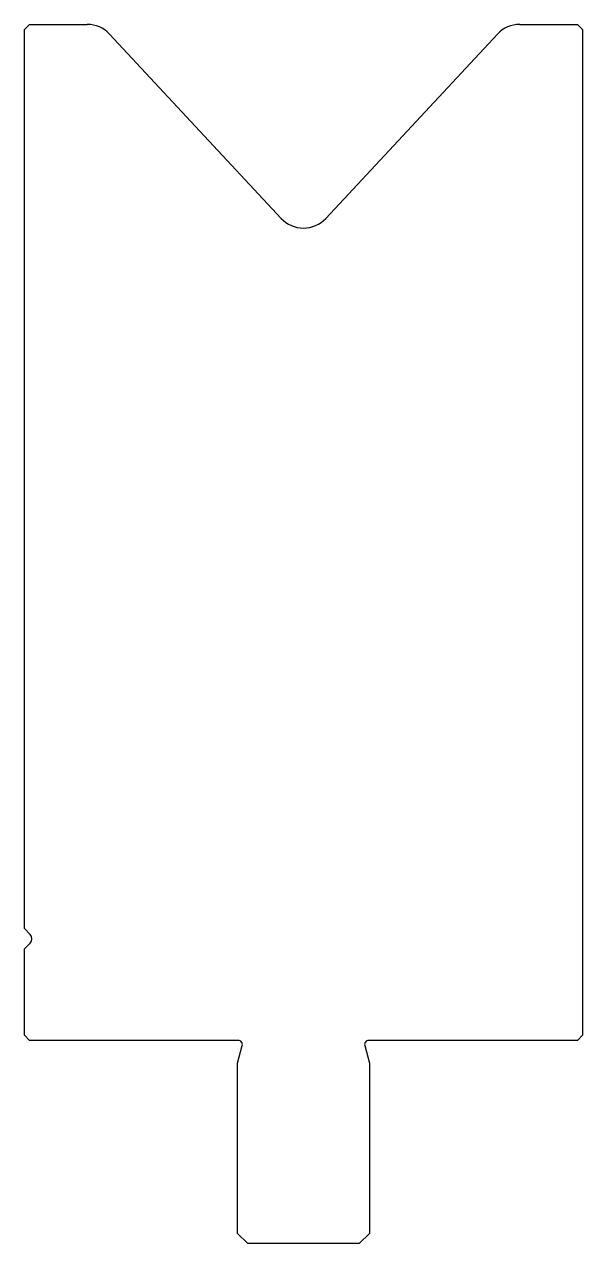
# Model space of a CAD drawing. Header units: metres. Extents: x -26 to 29, y -65 to 55.
import ezdxf

# ---------------------------------------------------------------- set-up
doc = ezdxf.new("R2010")
doc.units = ezdxf.units.M

msp = doc.modelspace()

# ---------------------------------------------------------------- linework, layer by layer
for p, q in [((-25.618435, 55.025616), (-26.118435, 54.525616)), ((-26.118435, -33.974384), (-26.118435, 54.525616)), ((-25.618435, 55.025616), (-19.922872, 55.025616)), ((-17.728811, 54.071611), (-0.812496, 35.931085)), ((3.575626, 35.931085), (20.491941, 54.071611)), ((22.686002, 55.025616), (28.381565, 55.025616)), ((28.881565, 54.525616), (28.381565, 55.025616)), ((28.881565, 54.525616), (28.881565, -44.474384)), ((-25.542699, -34.55012), (-26.118435, -33.974384)), ((-26.118435, -35.974384), (-25.542699, -35.398648)), ((-26.118435, -44.474384), (-26.118435, -35.974384)), ((-26.118435, -44.474384), (-25.618435, -44.974384)), ((-5.038435, -44.974384), (-25.618435, -44.974384)), ((-5.118435, -47.218429), (-4.652064, -45.477911)), ((7.415195, -45.477911), (7.881565, -47.218429)), ((28.381565, -44.974384), (7.801565, -44.974384)), ((28.381565, -44.974384), (28.881565, -44.474384)), ((-5.118435, -63.974384), (-5.118435, -47.218429)), ((7.881565, -47.218429), (7.881565, -63.974384)), ((-5.118435, -63.974384), (-4.118435, -64.974384)), ((6.881565, -64.974384), (7.881565, -63.974384)), ((6.881565, -64.974384), (-4.118435, -64.974384))]:
    msp.add_line(p, q)
for centre, radius, start, end in [((-19.922872, 52.025616), 3, 43, 90), ((22.686002, 52.025616), 3, 90, 137), ((1.381565, 37.97708), 3, 223, 317), ((-25.966963, -34.974384), 0.6, 315, 45), ((-5.038435, -45.374384), 0.4, 345, 90), ((7.801565, -45.374384), 0.4, 90, 195)]:
    msp.add_arc(centre, radius, start, end)

doc.saveas('drawing.dxf')
